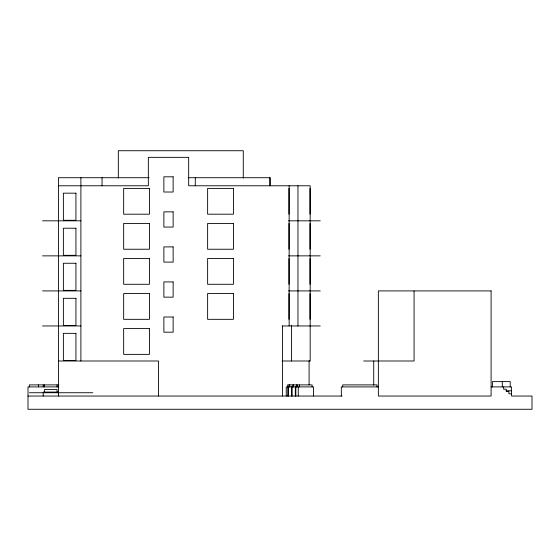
<?xml version="1.0" encoding="UTF-8"?>
<svg xmlns="http://www.w3.org/2000/svg" width="560" height="560" viewBox="0 0 560 560"><rect width="100%" height="100%" fill="white"/><g stroke="black" fill="none" stroke-linecap="round" stroke-linejoin="round"><path stroke-width="0.84" d="M149.107 177.716L58.415 177.716L58.415 396.046M188.139 177.716L270.193 177.716L270.193 185.78M58.415 185.78L148.337 185.78L148.337 157.346L188.671 157.346L188.671 185.78L310.184 185.78L310.184 360.997L282.142 360.997M42.546 220.822L80.899 220.822M288.47 220.822L309.568 220.822M309.841 220.822L320.229 220.822M42.546 255.864L80.899 255.864M288.47 255.864L309.568 255.864M309.841 255.864L320.229 255.864M42.546 290.913L80.899 290.913M288.47 290.913L309.568 290.913M309.841 290.913L320.229 290.913M42.546 325.955L80.899 325.955M282.24 325.955L309.568 325.955M309.841 325.955L320.229 325.955M58.415 360.997L158.445 360.997L158.445 396.046M363.65 360.997L414.064 360.997L414.064 290.913M309.281 361.053L309.827 361.053M58.8 384.888L29.344 384.888L29.344 386.904M58.891 386.904L28 386.904L28 409.269L532 409.269L532 396.046L511.553 396.046L511.553 386.904L491.099 386.904M378.357 386.904L341.334 386.904L341.334 396.046M506.016 390.754L511.553 390.754M58.415 392.077L43.211 392.077L43.211 396.046M29.414 392.735L92.827 392.735M511.553 393.792L508.921 393.792L508.921 391.482L506.289 391.482L506.289 389.221L503.643 389.221L503.643 386.904M28 396.046L342.104 396.046M510.209 386.904L510.209 381.612L492.443 381.612L492.443 386.904M502.299 381.612L502.299 386.904M377.02 386.904L377.02 384.888L342.678 384.888L342.678 386.904M373.73 360.997L373.73 385.147M313.488 396.046L313.488 386.904L286.244 386.904L286.244 396.046M312.081 386.904L312.081 384.888L287.644 384.888L287.644 386.904M309.981 188.405L309.981 214.193M309.981 223.454L309.981 249.242M309.981 258.496L309.981 284.284M309.981 293.538L309.981 319.326M309.092 360.997L309.092 384.93M299.565 384.888L299.565 386.904M298.277 386.904L298.277 396.046M297.962 185.78L297.962 325.955M297.248 384.888L297.248 386.904M296.618 384.888L296.618 386.904M295.848 386.904L295.848 396.046M295.33 386.904L295.33 396.046M293.517 384.888L293.517 386.904M292.88 384.888L292.88 386.904M292.11 386.904L292.11 396.046M291.522 325.255L291.522 360.997M291.599 386.904L291.599 396.046M289.751 384.888L289.751 386.904M289.142 185.78L289.142 325.955M289.121 384.888L289.121 386.904M288.953 188.405L288.953 214.193M288.953 223.454L288.953 249.242M288.953 258.496L288.953 284.284M288.953 293.538L288.953 319.326M288.351 386.904L288.351 396.046M287.833 386.904L287.833 396.046M282.527 325.955L282.527 396.046M269.822 177.716L269.822 185.78M243.292 178.087L243.292 150.731L118.321 150.731L118.321 178.087M195.286 177.716L195.286 185.78M102.053 177.716L102.053 185.78M80.899 177.716L80.899 360.997M57.071 384.888L57.071 386.904M57.071 392.077L57.071 389.515L44.548 389.515L44.548 392.077M44.548 384.888L44.548 386.904M43.211 384.888L43.211 386.904M38.5 384.888L38.5 386.904M173.138 176.813L163.877 176.813L163.877 192.017L173.138 192.017L173.138 176.813M149.443 188.405L123.655 188.405L123.655 214.193L149.443 214.193L149.443 188.405M233.415 188.405L207.627 188.405L207.627 214.193L233.415 214.193L233.415 188.405M75.936 193.172L63.378 193.172L63.378 220.283L75.936 220.283L75.936 193.172M173.138 211.855L163.877 211.855L163.877 227.059L173.138 227.059L173.138 211.855M149.443 223.454L123.655 223.454L123.655 249.242L149.443 249.242L149.443 223.454M233.415 223.454L207.627 223.454L207.627 249.242L233.415 249.242L233.415 223.454M75.936 228.221L63.378 228.221L63.378 255.325L75.936 255.325L75.936 228.221M173.138 246.897L163.877 246.897L163.877 262.108L173.138 262.108L173.138 246.897M149.443 258.496L123.655 258.496L123.655 284.284L149.443 284.284L149.443 258.496M233.415 258.496L207.627 258.496L207.627 284.284L233.415 284.284L233.415 258.496M75.936 263.263L63.378 263.263L63.378 290.374L75.936 290.374L75.936 263.263M173.138 281.939L163.877 281.939L163.877 297.15L173.138 297.15L173.138 281.939M491.099 290.913L378.357 290.913L378.357 396.046L491.099 396.046L491.099 290.913M149.443 293.538L123.655 293.538L123.655 319.326L149.443 319.326L149.443 293.538M233.415 293.538L207.627 293.538L207.627 319.326L233.415 319.326L233.415 293.538M75.936 298.305L63.378 298.305L63.378 325.416L75.936 325.416L75.936 298.305M173.138 316.988L163.877 316.988L163.877 332.192L173.138 332.192L173.138 316.988M149.443 328.587L123.655 328.587L123.655 354.375L149.443 354.375L149.443 328.587M75.936 333.354L63.378 333.354L63.378 360.458L75.936 360.458L75.936 333.354"/></g></svg>
